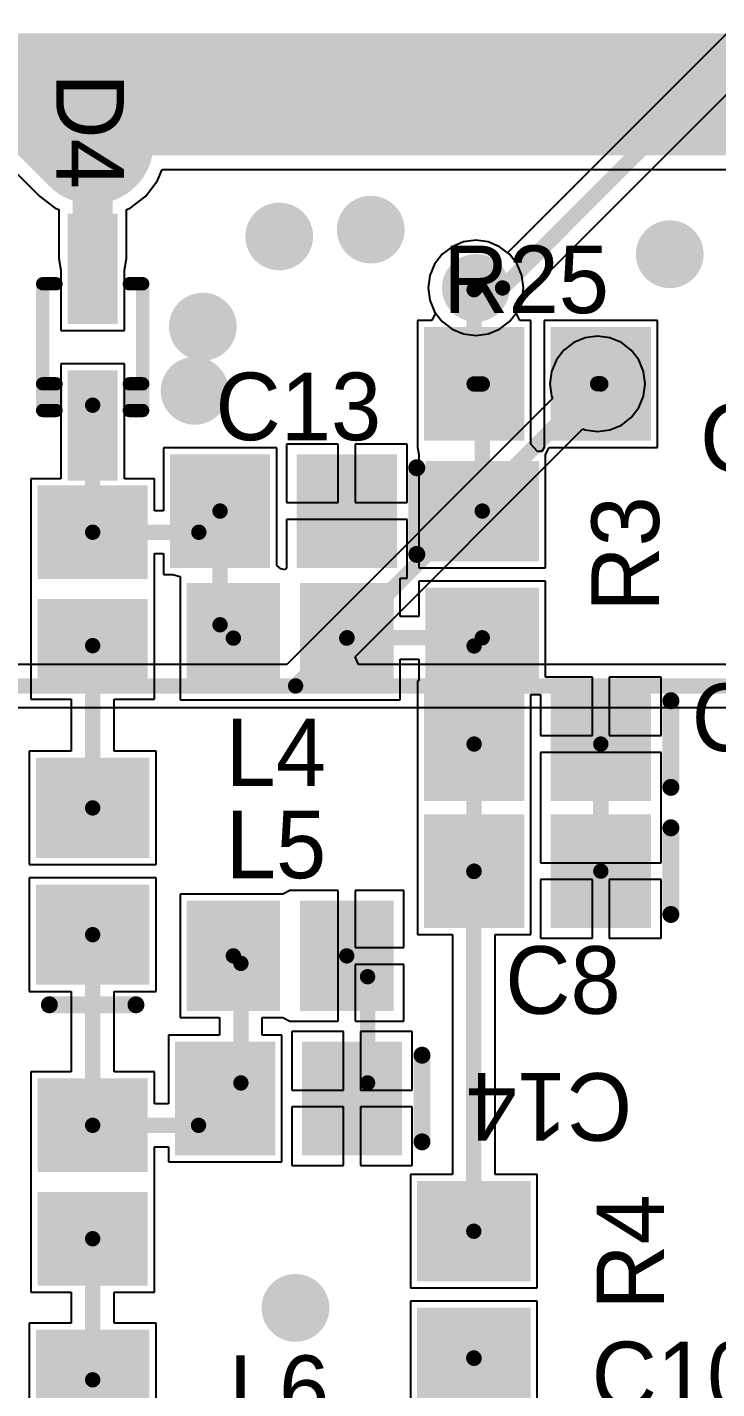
# Model space of a CAD drawing. Header units: millimetres. Extents: x 0 to 7.36, y -3.03 to 0.
# Drawn here: x 2.053 to 2.46, y -2.351 to -1.548 of the extents above; entities that cross this region are included whole.
import ezdxf

# ---------------------------------------------------------------- set-up
doc = ezdxf.new("R2010")
doc.units = ezdxf.units.MM
doc.header["$MEASUREMENT"] = 0
for name, color, linetype in [('BottomLayer', 5, 'Continuous'), ('MultiLayer', 9, 'Continuous'), ('TopLayer', 1, 'Continuous'), ('TopOverlay', 2, 'Continuous'), ('TopPaste', 8, 'Continuous'), ('TopSolder', 216, 'Continuous'), ('ViaHoleLayer', 16, 'Continuous')]:
    doc.layers.add(name, color=color, linetype=linetype)

# ---------------------------------------------------------------- blocks, each defined once
blk = doc.blocks.new('IND_0805_100')
at = {"layer": 'TopLayer'}
for points in [[(-0.05709, -0.02854), (-0.00984, -0.02854), (-0.05709, 0.02854), (-0.00984, 0.02854)], [(0.00984, -0.02854), (0.05709, -0.02854), (0.00984, 0.02854), (0.05709, 0.02854)]]:
    blk.add_solid(points, dxfattribs=at)
at = {"layer": 'TopPaste'}
for points in [[(-0.05709, -0.02854), (-0.00984, -0.02854), (-0.05709, 0.02854), (-0.00984, 0.02854)], [(0.00984, -0.02854), (0.05709, -0.02854), (0.00984, 0.02854), (0.05709, 0.02854)]]:
    blk.add_solid(points, dxfattribs=at)
at = {"layer": 'TopSolder'}
for points in [[(-0.06109, -0.03254), (-0.00584, -0.03254), (-0.06109, 0.03254), (-0.00584, 0.03254)], [(0.00584, -0.03254), (0.06109, -0.03254), (0.00584, 0.03254), (0.06109, 0.03254)]]:
    blk.add_solid(points, dxfattribs=at)
blk = doc.blocks.new('CAP_0805_104')
at = {"layer": 'TopLayer'}
for points in [[(-0.05511, -0.02953), (-0.00393, -0.02953), (-0.05511, 0.02953), (-0.00393, 0.02953)], [(0.0197, -0.02953), (0.07088, -0.02953), (0.0197, 0.02953), (0.07088, 0.02953)]]:
    blk.add_solid(points, dxfattribs=at)
at = {"layer": 'TopOverlay', "const_width": 0.01}
blk.add_lwpolyline([(-0.07088, 0.02557), (-0.07088, -0.02557)], dxfattribs=at)
at = {"layer": 'TopOverlay', "const_width": 0.005}
for points in [[(-0.07338, 0.02557, 1), (-0.06838, 0.02557, 1)], [(-0.07338, -0.02557, 1), (-0.06838, -0.02557, 1)]]:
    blk.add_lwpolyline(points, format="xyb", close=True, dxfattribs=at)
at = {"layer": 'TopPaste'}
for points in [[(-0.05511, -0.02953), (-0.00393, -0.02953), (-0.05511, 0.02953), (-0.00393, 0.02953)], [(0.0197, -0.02953), (0.07088, -0.02953), (0.0197, 0.02953), (0.07088, 0.02953)]]:
    blk.add_solid(points, dxfattribs=at)
at = {"layer": 'TopSolder'}
for points in [[(-0.05911, -0.03353), (0.00007, -0.03353), (-0.05911, 0.03353), (0.00007, 0.03353)], [(0.0157, -0.03353), (0.07488, -0.03353), (0.0157, 0.03353), (0.07488, 0.03353)]]:
    blk.add_solid(points, dxfattribs=at)
blk = doc.blocks.new('CAP_0805_172')
at = {"layer": 'TopLayer'}
for points in [[(-0.05511, -0.02953), (-0.00393, -0.02953), (-0.05511, 0.02953), (-0.00393, 0.02953)], [(0.0197, -0.02953), (0.07088, -0.02953), (0.0197, 0.02953), (0.07088, 0.02953)]]:
    blk.add_solid(points, dxfattribs=at)
at = {"layer": 'TopOverlay', "const_width": 0.01}
blk.add_lwpolyline([(-0.07088, 0.02557), (-0.07088, -0.02557)], dxfattribs=at)
at = {"layer": 'TopOverlay', "const_width": 0.005}
for points in [[(-0.07338, 0.02557, 1), (-0.06838, 0.02557, 1)], [(-0.07338, -0.02557, 1), (-0.06838, -0.02557, 1)]]:
    blk.add_lwpolyline(points, format="xyb", close=True, dxfattribs=at)
at = {"layer": 'TopPaste'}
for points in [[(-0.05511, -0.02953), (-0.00393, -0.02953), (-0.05511, 0.02953), (-0.00393, 0.02953)], [(0.0197, -0.02953), (0.07088, -0.02953), (0.0197, 0.02953), (0.07088, 0.02953)]]:
    blk.add_solid(points, dxfattribs=at)
at = {"layer": 'TopSolder'}
for points in [[(-0.05911, -0.03353), (0.00007, -0.03353), (-0.05911, 0.03353), (0.00007, 0.03353)], [(0.0157, -0.03353), (0.07488, -0.03353), (0.0157, 0.03353), (0.07488, 0.03353)]]:
    blk.add_solid(points, dxfattribs=at)
blk = doc.blocks.new('IND_0805_173')
at = {"layer": 'TopLayer'}
for points in [[(-0.05709, -0.02854), (-0.00984, -0.02854), (-0.05709, 0.02854), (-0.00984, 0.02854)], [(0.00984, -0.02854), (0.05709, -0.02854), (0.00984, 0.02854), (0.05709, 0.02854)]]:
    blk.add_solid(points, dxfattribs=at)
at = {"layer": 'TopPaste'}
for points in [[(-0.05709, -0.02854), (-0.00984, -0.02854), (-0.05709, 0.02854), (-0.00984, 0.02854)], [(0.00984, -0.02854), (0.05709, -0.02854), (0.00984, 0.02854), (0.05709, 0.02854)]]:
    blk.add_solid(points, dxfattribs=at)
at = {"layer": 'TopSolder'}
for points in [[(-0.06109, -0.03254), (-0.00584, -0.03254), (-0.06109, 0.03254), (-0.00584, 0.03254)], [(0.00584, -0.03254), (0.06109, -0.03254), (0.00584, 0.03254), (0.06109, 0.03254)]]:
    blk.add_solid(points, dxfattribs=at)
blk = doc.blocks.new('RES_0805_198')
at = {"layer": 'TopLayer'}
for points in [[(-0.06299, -0.02953), (-0.01181, -0.02953), (-0.06299, 0.02953), (-0.01181, 0.02953)], [(0.01181, -0.02953), (0.06299, -0.02953), (0.01181, 0.02953), (0.06299, 0.02953)]]:
    blk.add_solid(points, dxfattribs=at)
at = {"layer": 'TopPaste'}
for points in [[(-0.06299, -0.02953), (-0.01181, -0.02953), (-0.06299, 0.02953), (-0.01181, 0.02953)], [(0.01181, -0.02953), (0.06299, -0.02953), (0.01181, 0.02953), (0.06299, 0.02953)]]:
    blk.add_solid(points, dxfattribs=at)
at = {"layer": 'TopSolder'}
for points in [[(-0.06699, -0.03353), (-0.00781, -0.03353), (-0.06699, 0.03353), (-0.00781, 0.03353)], [(0.00781, -0.03353), (0.06699, -0.03353), (0.00781, 0.03353), (0.06699, 0.03353)]]:
    blk.add_solid(points, dxfattribs=at)
blk = doc.blocks.new('SOD_323_199')
at = {"layer": 'TopLayer'}
for points in [[(-0.0748, -0.01083), (-0.01772, -0.01083), (-0.0748, 0.01083), (-0.01772, 0.01083)], [(0.01772, -0.01083), (0.0748, -0.01083), (0.01772, 0.01083), (0.0748, 0.01083)]]:
    blk.add_solid(points, dxfattribs=at)
at = {"layer": 'TopOverlay', "const_width": 0.00787}
for points in [[(0.0374, 0.02953), (-0.0374, 0.02953)], [(-0.0374, 0.02165), (-0.0374, 0.02953)], [(0.02165, 0.02165), (0.02165, 0.02953)], [(0.0374, 0.02165), (0.0374, 0.02953)], [(0.0374, 0.02165), (0.02165, 0.02165)], [(-0.0374, -0.02953), (-0.0374, -0.02165)], [(0.0374, -0.02165), (0.02165, -0.02165)], [(0.02165, -0.02953), (0.02165, -0.02165)], [(0.0374, -0.02953), (0.0374, -0.02165)], [(0.0374, -0.02953), (-0.0374, -0.02953)]]:
    blk.add_lwpolyline(points, dxfattribs=at)
at = {"layer": 'TopOverlay', "const_width": 0.00394}
for points in [[(-0.03937, 0.02953, 1), (-0.03543, 0.02953, 1)], [(-0.03937, 0.02953, 1), (-0.03543, 0.02953, 1)], [(0.01969, 0.02953, 1), (0.02362, 0.02953, 1)], [(0.03543, 0.02953, 1), (0.03937, 0.02953, 1)], [(0.03543, 0.02953, 1), (0.03937, 0.02953, 1)], [(-0.03937, 0.02165, 1), (-0.03543, 0.02165, 1)], [(0.01969, 0.02165, 1), (0.02362, 0.02165, 1)], [(0.01969, 0.02165, 1), (0.02362, 0.02165, 1)], [(0.03543, 0.02165, 1), (0.03937, 0.02165, 1)], [(0.03543, 0.02165, 1), (0.03937, 0.02165, 1)], [(-0.03937, -0.02165, 1), (-0.03543, -0.02165, 1)], [(0.01969, -0.02165, 1), (0.02362, -0.02165, 1)], [(0.01969, -0.02165, 1), (0.02362, -0.02165, 1)], [(0.03543, -0.02165, 1), (0.03937, -0.02165, 1)], [(0.03543, -0.02165, 1), (0.03937, -0.02165, 1)], [(-0.03937, -0.02953, 1), (-0.03543, -0.02953, 1)], [(-0.03937, -0.02953, 1), (-0.03543, -0.02953, 1)], [(0.01969, -0.02953, 1), (0.02362, -0.02953, 1)], [(0.03543, -0.02953, 1), (0.03937, -0.02953, 1)], [(0.03543, -0.02953, 1), (0.03937, -0.02953, 1)]]:
    blk.add_lwpolyline(points, format="xyb", close=True, dxfattribs=at)
at = {"layer": 'TopPaste'}
for points in [[(-0.0748, -0.01083), (-0.01772, -0.01083), (-0.0748, 0.01083), (-0.01772, 0.01083)], [(0.01772, -0.01083), (0.0748, -0.01083), (0.01772, 0.01083), (0.0748, 0.01083)]]:
    blk.add_solid(points, dxfattribs=at)
at = {"layer": 'TopSolder'}
for points in [[(-0.0788, -0.01483), (-0.01372, -0.01483), (-0.0788, 0.01483), (-0.01372, 0.01483)], [(0.01372, -0.01483), (0.0788, -0.01483), (0.01372, 0.01483), (0.0788, 0.01483)]]:
    blk.add_solid(points, dxfattribs=at)
blk = doc.blocks.new('RES_0805_229')
at = {"layer": 'TopLayer'}
for points in [[(-0.06299, -0.02953), (-0.01181, -0.02953), (-0.06299, 0.02953), (-0.01181, 0.02953)], [(0.01181, -0.02953), (0.06299, -0.02953), (0.01181, 0.02953), (0.06299, 0.02953)]]:
    blk.add_solid(points, dxfattribs=at)
at = {"layer": 'TopPaste'}
for points in [[(-0.06299, -0.02953), (-0.01181, -0.02953), (-0.06299, 0.02953), (-0.01181, 0.02953)], [(0.01181, -0.02953), (0.06299, -0.02953), (0.01181, 0.02953), (0.06299, 0.02953)]]:
    blk.add_solid(points, dxfattribs=at)
at = {"layer": 'TopSolder'}
for points in [[(-0.06699, -0.03353), (-0.00781, -0.03353), (-0.06699, 0.03353), (-0.00781, 0.03353)], [(0.00781, -0.03353), (0.06699, -0.03353), (0.00781, 0.03353), (0.06699, 0.03353)]]:
    blk.add_solid(points, dxfattribs=at)
blk = doc.blocks.new('CAP_0805_231')
at = {"layer": 'TopLayer'}
for points in [[(-0.05511, -0.02953), (-0.00393, -0.02953), (-0.05511, 0.02953), (-0.00393, 0.02953)], [(0.0197, -0.02953), (0.07088, -0.02953), (0.0197, 0.02953), (0.07088, 0.02953)]]:
    blk.add_solid(points, dxfattribs=at)
at = {"layer": 'TopOverlay', "const_width": 0.01}
blk.add_lwpolyline([(-0.07088, 0.02557), (-0.07088, -0.02557)], dxfattribs=at)
at = {"layer": 'TopOverlay', "const_width": 0.005}
for points in [[(-0.07338, 0.02557, 1), (-0.06838, 0.02557, 1)], [(-0.07338, -0.02557, 1), (-0.06838, -0.02557, 1)]]:
    blk.add_lwpolyline(points, format="xyb", close=True, dxfattribs=at)
at = {"layer": 'TopPaste'}
for points in [[(-0.05511, -0.02953), (-0.00393, -0.02953), (-0.05511, 0.02953), (-0.00393, 0.02953)], [(0.0197, -0.02953), (0.07088, -0.02953), (0.0197, 0.02953), (0.07088, 0.02953)]]:
    blk.add_solid(points, dxfattribs=at)
at = {"layer": 'TopSolder'}
for points in [[(-0.05911, -0.03353), (0.00007, -0.03353), (-0.05911, 0.03353), (0.00007, 0.03353)], [(0.0157, -0.03353), (0.07488, -0.03353), (0.0157, 0.03353), (0.07488, 0.03353)]]:
    blk.add_solid(points, dxfattribs=at)
blk = doc.blocks.new('IND_0805_234')
at = {"layer": 'TopLayer'}
for points in [[(-0.05709, -0.02854), (-0.00984, -0.02854), (-0.05709, 0.02854), (-0.00984, 0.02854)], [(0.00984, -0.02854), (0.05709, -0.02854), (0.00984, 0.02854), (0.05709, 0.02854)]]:
    blk.add_solid(points, dxfattribs=at)
at = {"layer": 'TopPaste'}
for points in [[(-0.05709, -0.02854), (-0.00984, -0.02854), (-0.05709, 0.02854), (-0.00984, 0.02854)], [(0.00984, -0.02854), (0.05709, -0.02854), (0.00984, 0.02854), (0.05709, 0.02854)]]:
    blk.add_solid(points, dxfattribs=at)
at = {"layer": 'TopSolder'}
for points in [[(-0.06109, -0.03254), (-0.00584, -0.03254), (-0.06109, 0.03254), (-0.00584, 0.03254)], [(0.00584, -0.03254), (0.06109, -0.03254), (0.00584, 0.03254), (0.06109, 0.03254)]]:
    blk.add_solid(points, dxfattribs=at)
blk = doc.blocks.new('IND_0805_235')
at = {"layer": 'TopLayer'}
for points in [[(-0.05709, -0.02854), (-0.00984, -0.02854), (-0.05709, 0.02854), (-0.00984, 0.02854)], [(0.00984, -0.02854), (0.05709, -0.02854), (0.00984, 0.02854), (0.05709, 0.02854)]]:
    blk.add_solid(points, dxfattribs=at)
at = {"layer": 'TopPaste'}
for points in [[(-0.05709, -0.02854), (-0.00984, -0.02854), (-0.05709, 0.02854), (-0.00984, 0.02854)], [(0.00984, -0.02854), (0.05709, -0.02854), (0.00984, 0.02854), (0.05709, 0.02854)]]:
    blk.add_solid(points, dxfattribs=at)
at = {"layer": 'TopSolder'}
for points in [[(-0.06109, -0.03254), (-0.00584, -0.03254), (-0.06109, 0.03254), (-0.00584, 0.03254)], [(0.00584, -0.03254), (0.06109, -0.03254), (0.00584, 0.03254), (0.06109, 0.03254)]]:
    blk.add_solid(points, dxfattribs=at)
blk = doc.blocks.new('RES_0805_274')
at = {"layer": 'TopLayer'}
for points in [[(-0.06299, -0.02953), (-0.01181, -0.02953), (-0.06299, 0.02953), (-0.01181, 0.02953)], [(0.01181, -0.02953), (0.06299, -0.02953), (0.01181, 0.02953), (0.06299, 0.02953)]]:
    blk.add_solid(points, dxfattribs=at)
at = {"layer": 'TopPaste'}
for points in [[(-0.06299, -0.02953), (-0.01181, -0.02953), (-0.06299, 0.02953), (-0.01181, 0.02953)], [(0.01181, -0.02953), (0.06299, -0.02953), (0.01181, 0.02953), (0.06299, 0.02953)]]:
    blk.add_solid(points, dxfattribs=at)
at = {"layer": 'TopSolder'}
for points in [[(-0.06699, -0.03353), (-0.00781, -0.03353), (-0.06699, 0.03353), (-0.00781, 0.03353)], [(0.00781, -0.03353), (0.06699, -0.03353), (0.00781, 0.03353), (0.06699, 0.03353)]]:
    blk.add_solid(points, dxfattribs=at)
blk = doc.blocks.new('CAP_0805_275')
at = {"layer": 'TopLayer'}
for points in [[(-0.05511, -0.02953), (-0.00393, -0.02953), (-0.05511, 0.02953), (-0.00393, 0.02953)], [(0.0197, -0.02953), (0.07088, -0.02953), (0.0197, 0.02953), (0.07088, 0.02953)]]:
    blk.add_solid(points, dxfattribs=at)
at = {"layer": 'TopOverlay', "const_width": 0.01}
blk.add_lwpolyline([(-0.07088, 0.02557), (-0.07088, -0.02557)], dxfattribs=at)
at = {"layer": 'TopOverlay', "const_width": 0.005}
for points in [[(-0.07338, 0.02557, 1), (-0.06838, 0.02557, 1)], [(-0.07338, -0.02557, 1), (-0.06838, -0.02557, 1)]]:
    blk.add_lwpolyline(points, format="xyb", close=True, dxfattribs=at)
at = {"layer": 'TopPaste'}
for points in [[(-0.05511, -0.02953), (-0.00393, -0.02953), (-0.05511, 0.02953), (-0.00393, 0.02953)], [(0.0197, -0.02953), (0.07088, -0.02953), (0.0197, 0.02953), (0.07088, 0.02953)]]:
    blk.add_solid(points, dxfattribs=at)
at = {"layer": 'TopSolder'}
for points in [[(-0.05911, -0.03353), (0.00007, -0.03353), (-0.05911, 0.03353), (0.00007, 0.03353)], [(0.0157, -0.03353), (0.07488, -0.03353), (0.0157, 0.03353), (0.07488, 0.03353)]]:
    blk.add_solid(points, dxfattribs=at)
blk = doc.blocks.new('CAP_0805_277')
at = {"layer": 'TopLayer'}
for points in [[(-0.05511, -0.02953), (-0.00393, -0.02953), (-0.05511, 0.02953), (-0.00393, 0.02953)], [(0.0197, -0.02953), (0.07088, -0.02953), (0.0197, 0.02953), (0.07088, 0.02953)]]:
    blk.add_solid(points, dxfattribs=at)
at = {"layer": 'TopOverlay', "const_width": 0.01}
blk.add_lwpolyline([(-0.07088, 0.02557), (-0.07088, -0.02557)], dxfattribs=at)
at = {"layer": 'TopOverlay', "const_width": 0.005}
for points in [[(-0.07338, 0.02557, 1), (-0.06838, 0.02557, 1)], [(-0.07338, -0.02557, 1), (-0.06838, -0.02557, 1)]]:
    blk.add_lwpolyline(points, format="xyb", close=True, dxfattribs=at)
at = {"layer": 'TopPaste'}
for points in [[(-0.05511, -0.02953), (-0.00393, -0.02953), (-0.05511, 0.02953), (-0.00393, 0.02953)], [(0.0197, -0.02953), (0.07088, -0.02953), (0.0197, 0.02953), (0.07088, 0.02953)]]:
    blk.add_solid(points, dxfattribs=at)
at = {"layer": 'TopSolder'}
for points in [[(-0.05911, -0.03353), (0.00007, -0.03353), (-0.05911, 0.03353), (0.00007, 0.03353)], [(0.0157, -0.03353), (0.07488, -0.03353), (0.0157, 0.03353), (0.07488, 0.03353)]]:
    blk.add_solid(points, dxfattribs=at)
blk = doc.blocks.new('CAP_0805_278')
at = {"layer": 'TopLayer'}
for points in [[(-0.05511, -0.02953), (-0.00393, -0.02953), (-0.05511, 0.02953), (-0.00393, 0.02953)], [(0.0197, -0.02953), (0.07088, -0.02953), (0.0197, 0.02953), (0.07088, 0.02953)]]:
    blk.add_solid(points, dxfattribs=at)
at = {"layer": 'TopOverlay', "const_width": 0.01}
blk.add_lwpolyline([(-0.07088, 0.02557), (-0.07088, -0.02557)], dxfattribs=at)
at = {"layer": 'TopOverlay', "const_width": 0.005}
for points in [[(-0.07338, 0.02557, 1), (-0.06838, 0.02557, 1)], [(-0.07338, -0.02557, 1), (-0.06838, -0.02557, 1)]]:
    blk.add_lwpolyline(points, format="xyb", close=True, dxfattribs=at)
at = {"layer": 'TopPaste'}
for points in [[(-0.05511, -0.02953), (-0.00393, -0.02953), (-0.05511, 0.02953), (-0.00393, 0.02953)], [(0.0197, -0.02953), (0.07088, -0.02953), (0.0197, 0.02953), (0.07088, 0.02953)]]:
    blk.add_solid(points, dxfattribs=at)
at = {"layer": 'TopSolder'}
for points in [[(-0.05911, -0.03353), (0.00007, -0.03353), (-0.05911, 0.03353), (0.00007, 0.03353)], [(0.0157, -0.03353), (0.07488, -0.03353), (0.0157, 0.03353), (0.07488, 0.03353)]]:
    blk.add_solid(points, dxfattribs=at)

msp = doc.modelspace()

# ---------------------------------------------------------------- linework, layer by layer
at = {"layer": 'BottomLayer'}
for p, q in [((2.49876, -1.51842), (2.33632, -1.68085)), ((2.34492, -1.70801), (2.51664, -1.5363)), ((2.30359, -1.6773), (2.29777, -1.68177)), ((2.31037, -1.67449), (2.30359, -1.6773)), ((2.31765, -1.67354), (2.31037, -1.67449)), ((2.32492, -1.67449), (2.31765, -1.67354)), ((2.3317, -1.6773), (2.32492, -1.67449)), ((2.33632, -1.68085), (2.3317, -1.6773)), ((2.29777, -1.68177), (2.2933, -1.68759)), ((2.29049, -1.69437), (2.28953, -1.70165)), ((2.2933, -1.68759), (2.29049, -1.69437)), ((2.28953, -1.70165), (2.29049, -1.70893)), ((2.29049, -1.70893), (2.2933, -1.71571)), ((2.34199, -1.71571), (2.3448, -1.70893)), ((2.3448, -1.70893), (2.34492, -1.70801)), ((2.2933, -1.71571), (2.29777, -1.72153)), ((2.33753, -1.72153), (2.34199, -1.71571)), ((2.29777, -1.72153), (2.30359, -1.726)), ((2.30359, -1.726), (2.31037, -1.72881)), ((2.32492, -1.72881), (2.3317, -1.726)), ((2.3317, -1.726), (2.33753, -1.72153)), ((2.31037, -1.72881), (2.31765, -1.72976)), ((2.31765, -1.72976), (2.32492, -1.72881)), ((2.37548, -1.73386), (2.36966, -1.73833)), ((2.38226, -1.73105), (2.37548, -1.73386)), ((2.38954, -1.73009), (2.38226, -1.73105)), ((2.39681, -1.73105), (2.38954, -1.73009)), ((2.40359, -1.73386), (2.39681, -1.73105)), ((2.40942, -1.73833), (2.40359, -1.73386)), ((2.36966, -1.73833), (2.36519, -1.74415)), ((2.41388, -1.74415), (2.40942, -1.73833)), ((2.36238, -1.75093), (2.36142, -1.75821)), ((2.36519, -1.74415), (2.36238, -1.75093)), ((2.41669, -1.75093), (2.41388, -1.74415)), ((2.41765, -1.75821), (2.41669, -1.75093)), ((2.36142, -1.75821), (2.36238, -1.76549)), ((2.41669, -1.76549), (2.41765, -1.75821)), ((2.36296, -1.7669), (2.20601, -1.92386)), ((2.36238, -1.76549), (2.36296, -1.7669)), ((2.41388, -1.77227), (2.41669, -1.76549)), ((2.40942, -1.77809), (2.41388, -1.77227)), ((2.39681, -1.78537), (2.40359, -1.78256)), ((2.40359, -1.78256), (2.40942, -1.77809)), ((2.24639, -1.91924), (2.38085, -1.78478)), ((2.38085, -1.78478), (2.38226, -1.78537)), ((2.38226, -1.78537), (2.38954, -1.78632)), ((2.38954, -1.78632), (2.39681, -1.78537)), ((2.2483, -1.92386), (2.24639, -1.91924)), ((2.20601, -1.92386), (1.75559, -1.92386)), ((2.71898, -1.92386), (2.2483, -1.92386)), ((1.11364, -1.94914), (4.62336, -1.94914))]:
    msp.add_line(p, q, dxfattribs=at)
at = {"layer": 'BottomLayer', "const_width": 0.00906}
for points in [[(2.33341, -1.70165), (2.52533, -1.50973)], [(2.31765, -1.70165), (2.33341, -1.70165)], [(2.21124, -1.9365), (2.38954, -1.75821)], [(1.0887, -1.9365), (4.62336, -1.9365)], [(1.0887, -1.9365), (4.20037, -1.9365)], [(1.0887, -1.9365), (3.71059, -1.9365)], [(1.0887, -1.9365), (3.2075, -1.9365)], [(1.0887, -1.9365), (2.72422, -1.9365)], [(1.0887, -1.9365), (2.21124, -1.9365)]]:
    msp.add_lwpolyline(points, dxfattribs=at)
at = {"layer": 'BottomLayer'}
for points, const_width in [([(2.19161, -1.67127, 1), (2.21161, -1.67127, 1)], 0.02), ([(2.24561, -1.66724, 1), (2.26561, -1.66724, 1)], 0.02), ([(2.42213, -1.68175, 1), (2.44213, -1.68175, 1)], 0.02), ([(2.30765, -1.70165, 1), (2.32765, -1.70165, 1)], 0.02), ([(2.31538, -1.70165, 1), (2.31991, -1.70165, 1)], 0.00453), ([(2.33114, -1.70165, 1), (2.33567, -1.70165, 1)], 0.00453), ([(2.33114, -1.70165, 1), (2.33567, -1.70165, 1)], 0.00453), ([(2.14647, -1.72447, 1), (2.16647, -1.72447, 1)], 0.02), ([(2.14163, -1.76235, 1), (2.16163, -1.76235, 1)], 0.02), ([(2.37954, -1.75821, 1), (2.39954, -1.75821, 1)], 0.02), ([(2.38727, -1.75821, 1), (2.3918, -1.75821, 1)], 0.00453), ([(2.20898, -1.9365, 1), (2.21351, -1.9365, 1)], 0.00453), ([(2.20898, -1.9365, 1), (2.21351, -1.9365, 1)], 0.00453), ([(2.20117, -2.30356, 1), (2.22117, -2.30356, 1)], 0.02)]:
    msp.add_lwpolyline(points, format="xyb", close=True, dxfattribs=dict(at, const_width=const_width))
at = {"layer": 'MultiLayer', "const_width": 0.02}
for points in [[(2.19161, -1.67127, 1), (2.21161, -1.67127, 1)], [(2.24561, -1.66724, 1), (2.26561, -1.66724, 1)], [(2.42213, -1.68175, 1), (2.44213, -1.68175, 1)], [(2.30765, -1.70165, 1), (2.32765, -1.70165, 1)], [(2.14647, -1.72447, 1), (2.16647, -1.72447, 1)], [(2.14163, -1.76235, 1), (2.16163, -1.76235, 1)], [(2.37954, -1.75821, 1), (2.39954, -1.75821, 1)], [(2.20117, -2.30356, 1), (2.22117, -2.30356, 1)]]:
    msp.add_lwpolyline(points, format="xyb", close=True, dxfattribs=at)
at = {"layer": 'TopLayer'}
for p, q in [((2.04434, -1.63167), (2.06013, -1.64747)), ((2.12274, -1.64747), (2.12978, -1.6383)), ((2.12978, -1.6383), (2.13253, -1.63167)), ((2.13253, -1.63167), (2.55968, -1.63167)), ((2.06013, -1.64747), (2.0693, -1.6545)), ((2.0693, -1.6545), (2.07137, -1.65536)), ((2.11151, -1.65536), (2.11357, -1.65451)), ((2.11357, -1.65451), (2.12274, -1.64747)), ((2.07137, -1.65536), (2.07137, -1.68421)), ((2.11151, -1.68421), (2.11151, -1.65536)), ((2.30359, -1.6773), (2.29777, -1.68177)), ((2.31037, -1.67449), (2.30359, -1.6773)), ((2.31765, -1.67354), (2.31037, -1.67449)), ((2.32492, -1.67449), (2.31765, -1.67354)), ((2.3317, -1.6773), (2.32492, -1.67449)), ((2.33753, -1.68177), (2.3317, -1.6773)), ((2.07137, -1.68421), (2.07274, -1.6911)), ((2.11014, -1.6911), (2.11151, -1.68421)), ((2.29777, -1.68177), (2.2933, -1.68759)), ((2.34199, -1.68759), (2.33753, -1.68177)), ((2.07274, -1.6911), (2.07274, -1.72673)), ((2.11014, -1.72673), (2.11014, -1.6911)), ((2.29049, -1.69437), (2.28953, -1.70165)), ((2.2933, -1.68759), (2.29049, -1.69437)), ((2.3448, -1.69437), (2.34199, -1.68759)), ((2.34576, -1.70165), (2.3448, -1.69437)), ((2.28953, -1.70165), (2.29049, -1.70893)), ((2.3448, -1.70893), (2.34576, -1.70165)), ((2.29049, -1.70893), (2.2933, -1.71571)), ((2.34199, -1.71571), (2.3448, -1.70893)), ((2.29385, -1.71642), (2.29163, -1.72091)), ((2.2933, -1.71571), (2.29385, -1.71642)), ((2.34145, -1.71642), (2.34199, -1.71571)), ((2.34366, -1.72091), (2.34145, -1.71642)), ((2.07274, -1.72673), (2.11014, -1.72673)), ((2.29163, -1.72091), (2.28317, -1.72091)), ((2.28317, -1.72091), (2.28317, -1.7952)), ((2.3501, -1.72091), (2.34366, -1.72091)), ((2.3501, -1.79375), (2.3501, -1.72091)), ((2.4249, -1.72091), (2.35797, -1.72091)), ((2.35797, -1.72091), (2.35797, -1.79194)), ((2.4249, -1.79571), (2.4249, -1.72091)), ((2.11014, -1.74642), (2.07274, -1.74642)), ((2.07274, -1.74642), (2.07274, -1.81431)), ((2.11014, -1.81431), (2.11014, -1.74642)), ((2.2001, -1.79591), (2.13317, -1.79591)), ((2.13317, -1.79591), (2.13317, -1.83316)), ((2.2001, -1.86552), (2.2001, -1.79591)), ((2.23644, -1.79378), (2.20585, -1.79378)), ((2.20585, -1.79378), (2.20585, -1.82831)), ((2.23644, -1.82831), (2.23644, -1.79378)), ((2.27703, -1.79378), (2.24644, -1.79378)), ((2.24644, -1.79378), (2.24644, -1.82831)), ((2.27703, -1.82831), (2.27703, -1.79378)), ((2.28317, -1.7952), (2.28317, -1.79571)), ((2.28317, -1.79571), (2.28317, -1.79571)), ((2.28317, -1.79571), (2.28404, -1.79984)), ((2.28404, -1.79984), (2.28404, -1.79984)), ((2.28404, -1.79984), (2.28404, -1.86677)), ((2.35406, -1.79823), (2.3501, -1.79375)), ((2.3567, -1.79823), (2.35406, -1.79823)), ((2.35797, -1.79571), (2.3567, -1.79823)), ((2.35797, -1.79194), (2.35797, -1.79571)), ((2.35885, -1.79984), (2.36094, -1.79571)), ((2.35885, -1.80361), (2.35885, -1.79984)), ((2.36094, -1.79571), (2.36261, -1.79571)), ((2.36261, -1.79571), (2.36297, -1.79571)), ((2.36297, -1.79571), (2.4249, -1.79571)), ((2.35885, -1.86677), (2.35885, -1.80361)), ((2.07274, -1.81431), (2.05502, -1.81431)), ((2.05502, -1.81431), (2.05502, -1.87624)), ((2.12785, -1.81431), (2.11014, -1.81431)), ((2.12785, -1.83316), (2.12785, -1.81431)), ((2.20585, -1.82831), (2.23644, -1.82831)), ((2.24644, -1.82831), (2.27703, -1.82831)), ((2.13317, -1.83316), (2.12785, -1.83316)), ((2.24144, -1.83831), (2.20585, -1.83831)), ((2.20585, -1.83831), (2.20585, -1.86705)), ((2.27703, -1.83831), (2.24144, -1.83831)), ((2.27703, -1.87283), (2.27703, -1.83831)), ((2.12785, -1.87624), (2.12785, -1.85845)), ((2.12785, -1.85845), (2.13317, -1.85845)), ((2.13317, -1.85845), (2.13317, -1.87071)), ((2.13317, -1.87071), (2.1385, -1.87071)), ((2.1385, -1.87071), (2.14301, -1.87189)), ((2.14301, -1.87189), (2.14301, -1.94472)), ((2.20257, -1.86742), (2.2001, -1.86552)), ((2.2051, -1.86792), (2.20257, -1.86742)), ((2.20585, -1.86705), (2.2051, -1.86792)), ((2.28404, -1.86677), (2.35885, -1.86677)), ((2.05502, -1.87624), (2.05502, -1.8773)), ((2.05502, -1.8773), (2.05502, -1.88124)), ((2.12785, -1.8773), (2.12785, -1.87624)), ((2.12785, -1.88124), (2.12785, -1.8773)), ((2.27293, -1.89547), (2.27293, -1.87283)), ((2.27293, -1.87283), (2.27703, -1.87283)), ((2.35885, -1.87465), (2.28404, -1.87465)), ((2.28404, -1.87465), (2.28404, -1.89547)), ((2.35885, -1.93128), (2.35885, -1.87465)), ((2.05502, -1.88124), (2.05502, -1.8823)), ((2.05502, -1.8823), (2.05502, -1.94423)), ((2.12785, -1.8823), (2.12785, -1.88124)), ((2.12785, -1.94423), (2.12785, -1.8823)), ((2.28404, -1.89547), (2.27293, -1.89547)), ((2.27293, -1.94472), (2.27293, -1.92075)), ((2.27293, -1.92075), (2.28404, -1.92075)), ((2.28404, -1.92075), (2.28404, -1.93341)), ((2.28404, -1.93341), (2.28317, -1.93341)), ((2.28317, -1.93341), (2.28317, -2.00821)), ((2.38644, -1.93128), (2.35885, -1.93128)), ((2.38644, -1.96581), (2.38644, -1.93128)), ((2.42703, -1.93128), (2.39644, -1.93128)), ((2.39644, -1.93128), (2.39644, -1.96581)), ((2.42703, -1.96581), (2.42703, -1.93128)), ((2.05502, -1.94423), (2.07879, -1.94423)), ((2.07879, -1.94423), (2.07879, -1.97504)), ((2.10408, -1.97504), (2.10408, -1.94423)), ((2.10408, -1.94423), (2.12785, -1.94423)), ((2.3501, -2.00821), (2.3501, -1.94157)), ((2.3501, -1.94157), (2.35585, -1.94157)), ((2.35585, -1.94157), (2.35585, -1.96581)), ((2.14301, -1.94472), (2.206, -1.94472)), ((2.206, -1.94472), (2.206, -1.94472)), ((2.206, -1.94472), (2.20994, -1.94472)), ((2.20994, -1.94472), (2.20994, -1.94472)), ((2.20994, -1.94472), (2.27293, -1.94472)), ((2.35585, -1.96581), (2.38644, -1.96581)), ((2.39644, -1.96581), (2.42703, -1.96581)), ((2.07879, -1.97504), (2.05404, -1.97504)), ((2.05404, -1.97504), (2.05404, -2.04197)), ((2.12884, -1.97504), (2.10408, -1.97504)), ((2.12884, -2.04197), (2.12884, -1.97504)), ((2.39144, -1.97581), (2.35585, -1.97581)), ((2.35585, -1.97581), (2.35585, -2.01033)), ((2.42703, -1.97581), (2.39144, -1.97581)), ((2.42703, -2.01033), (2.42703, -1.97581)), ((2.28317, -2.00821), (2.28317, -2.00821)), ((2.28317, -2.00821), (2.28317, -2.00841)), ((2.28317, -2.00841), (2.28317, -2.00841)), ((2.28317, -2.00841), (2.28317, -2.08321)), ((2.3501, -2.00841), (2.3501, -2.00821)), ((2.3501, -2.00821), (2.3501, -2.00821)), ((2.3501, -2.08321), (2.3501, -2.00841)), ((2.3501, -2.00841), (2.3501, -2.00841)), ((2.35585, -2.01033), (2.35585, -2.04081)), ((2.42703, -2.04081), (2.42703, -2.01033)), ((2.35585, -2.04081), (2.39144, -2.04081)), ((2.39144, -2.04081), (2.42703, -2.04081)), ((2.05404, -2.04197), (2.12884, -2.04197)), ((2.12884, -2.04984), (2.05404, -2.04984)), ((2.05404, -2.04984), (2.05404, -2.11677)), ((2.12884, -2.11677), (2.12884, -2.04984)), ((2.38644, -2.05081), (2.35585, -2.05081)), ((2.35585, -2.05081), (2.35585, -2.08533)), ((2.38644, -2.08533), (2.38644, -2.05081)), ((2.42703, -2.05081), (2.39644, -2.05081)), ((2.39644, -2.05081), (2.39644, -2.08533)), ((2.42703, -2.08533), (2.42703, -2.05081)), ((2.20282, -2.05939), (2.14301, -2.05939)), ((2.14301, -2.05939), (2.14301, -2.13222)), ((2.2037, -2.05939), (2.20282, -2.05939)), ((2.20782, -2.05726), (2.2037, -2.05939)), ((2.23644, -2.05726), (2.20782, -2.05726)), ((2.23644, -2.09581), (2.23644, -2.05726)), ((2.27506, -2.05726), (2.24644, -2.05726)), ((2.24644, -2.05726), (2.24644, -2.09081)), ((2.27506, -2.09081), (2.27506, -2.05726)), ((2.28317, -2.08321), (2.30379, -2.08321)), ((2.30379, -2.08321), (2.30379, -2.22484)), ((2.32908, -2.22484), (2.32908, -2.08321)), ((2.32908, -2.08321), (2.3501, -2.08321)), ((2.35585, -2.08533), (2.38644, -2.08533)), ((2.39644, -2.08533), (2.42703, -2.08533)), ((2.23644, -2.13435), (2.23644, -2.09581)), ((2.24644, -2.09081), (2.27506, -2.09081)), ((2.27506, -2.10081), (2.24644, -2.10081)), ((2.24644, -2.10081), (2.24644, -2.13435)), ((2.27506, -2.13435), (2.27506, -2.10081)), ((2.05404, -2.11677), (2.07879, -2.11677)), ((2.07879, -2.11677), (2.07879, -2.16431)), ((2.10408, -2.16431), (2.10408, -2.11677)), ((2.10408, -2.11677), (2.12884, -2.11677)), ((2.14301, -2.13222), (2.16629, -2.13222)), ((2.16629, -2.13222), (2.16629, -2.1426)), ((2.19158, -2.1426), (2.19158, -2.13222)), ((2.19158, -2.13222), (2.2037, -2.13222)), ((2.2037, -2.13222), (2.20782, -2.13435)), ((2.20782, -2.13435), (2.21012, -2.13435)), ((2.21012, -2.13435), (2.23644, -2.13435)), ((2.24644, -2.13435), (2.27506, -2.13435)), ((2.16629, -2.1426), (2.13625, -2.1426)), ((2.13625, -2.1426), (2.13625, -2.18316)), ((2.20318, -2.1426), (2.19158, -2.1426)), ((2.20318, -2.2174), (2.20318, -2.1426)), ((2.23952, -2.14047), (2.20893, -2.14047)), ((2.20893, -2.14047), (2.20893, -2.175)), ((2.23952, -2.175), (2.23952, -2.14047)), ((2.28011, -2.14047), (2.24952, -2.14047)), ((2.24952, -2.14047), (2.24952, -2.175)), ((2.28011, -2.175), (2.28011, -2.14047)), ((2.07879, -2.16431), (2.05502, -2.16431)), ((2.05502, -2.16431), (2.05502, -2.22624)), ((2.12785, -2.16431), (2.10408, -2.16431)), ((2.12785, -2.18316), (2.12785, -2.16431)), ((2.20893, -2.175), (2.23952, -2.175)), ((2.24952, -2.175), (2.28011, -2.175)), ((2.13625, -2.18316), (2.12785, -2.18316)), ((2.23952, -2.185), (2.20893, -2.185)), ((2.20893, -2.185), (2.20893, -2.21953)), ((2.23952, -2.21953), (2.23952, -2.185)), ((2.28011, -2.185), (2.24952, -2.185)), ((2.24952, -2.185), (2.24952, -2.21953)), ((2.28011, -2.21953), (2.28011, -2.185)), ((2.12785, -2.22624), (2.12785, -2.20845)), ((2.12785, -2.20845), (2.13625, -2.20845)), ((2.13625, -2.20845), (2.13625, -2.2174)), ((2.13625, -2.2174), (2.20318, -2.2174)), ((2.20893, -2.21953), (2.23952, -2.21953)), ((2.24952, -2.21953), (2.28011, -2.21953)), ((2.30379, -2.22484), (2.27904, -2.22484)), ((2.27904, -2.22484), (2.27904, -2.29177)), ((2.35384, -2.22484), (2.32908, -2.22484)), ((2.35384, -2.29177), (2.35384, -2.22484)), ((2.05502, -2.22624), (2.05502, -2.2273)), ((2.05502, -2.2273), (2.05502, -2.23124)), ((2.05502, -2.23124), (2.05502, -2.2323)), ((2.05502, -2.2323), (2.05502, -2.29423)), ((2.12785, -2.2273), (2.12785, -2.22624)), ((2.12785, -2.23124), (2.12785, -2.2273)), ((2.12785, -2.2323), (2.12785, -2.23124)), ((2.12785, -2.29423), (2.12785, -2.2323)), ((2.05502, -2.29423), (2.07879, -2.29423)), ((2.07879, -2.29423), (2.07879, -2.31254)), ((2.10408, -2.31254), (2.10408, -2.29423)), ((2.10408, -2.29423), (2.12785, -2.29423)), ((2.27904, -2.29177), (2.35384, -2.29177)), ((2.35384, -2.29965), (2.27904, -2.29965)), ((2.27904, -2.29965), (2.27904, -2.36657)), ((2.35384, -2.36657), (2.35384, -2.29965)), ((2.07879, -2.31254), (2.05404, -2.31254)), ((2.05404, -2.31254), (2.05404, -2.37947)), ((2.12884, -2.31254), (2.10408, -2.31254)), ((2.12884, -2.37947), (2.12884, -2.31254))]:
    msp.add_line(p, q, dxfattribs=at)
for points, const_width in [([(1.69012, -1.5874), (2.06268, -1.5874)], 0.07205), ([(2.06268, -1.5874), (2.09144, -1.5874)], 0.07205), ([(2.06268, -1.5874), (2.09144, -1.61616)], 0.07205), ([(2.09144, -1.5874), (2.57802, -1.5874)], 0.07205), ([(2.09144, -1.68421), (2.09144, -1.61616)], 0.02362), ([(2.31663, -1.70266), (2.31765, -1.70165)], 0.00906), ([(2.31663, -1.75831), (2.31663, -1.70266)], 0.00906), ([(2.31663, -1.75831), (2.32144, -1.75831)], 0.00906), ([(2.32144, -1.83331), (2.32144, -1.75831)], 0.00906), ([(2.38954, -1.75821), (2.39134, -1.75821)], 0.00906), ([(2.39134, -1.75821), (2.39144, -1.75831)], 0.00906), ([(2.09144, -1.84581), (2.09144, -1.77083)], 0.00906), ([(2.15413, -1.84581), (2.16663, -1.83331)], 0.00906), ([(2.16663, -1.90043), (2.16663, -1.83331)], 0.00906), ([(2.09144, -1.84581), (2.15413, -1.84581)], 0.00906), ([(2.16663, -1.90043), (2.17451, -1.90831)], 0.00906), ([(2.24144, -1.90831), (2.24163, -1.90811)], 0.00906), ([(2.24163, -1.90811), (2.32144, -1.90811)], 0.00906), ([(2.31663, -1.91292), (2.32144, -1.90811)], 0.00906), ([(2.09144, -2.0085), (2.09144, -1.91274)], 0.00906), ([(2.31663, -1.97081), (2.31663, -1.91292)], 0.00906), ([(2.31663, -2.04581), (2.31663, -1.97081)], 0.00906), ([(2.39144, -2.04581), (2.39144, -1.97081)], 0.00906), ([(2.31644, -2.046), (2.31663, -2.04581)], 0.00906), ([(2.31644, -2.25831), (2.31644, -2.046)], 0.00906), ([(2.09144, -2.19581), (2.09144, -2.08331)], 0.00906), ([(2.17451, -2.09581), (2.17894, -2.10024)], 0.00906), ([(2.17894, -2.17081), (2.17894, -2.10024)], 0.00906), ([(2.24144, -2.09581), (2.25374, -2.10811)], 0.00906), ([(2.25374, -2.17081), (2.25374, -2.10811)], 0.00906), ([(2.15394, -2.19581), (2.17894, -2.17081)], 0.00906), ([(2.09144, -2.19581), (2.15394, -2.19581)], 0.00906), ([(2.09144, -2.346), (2.09144, -2.26274)], 0.00906), ([(2.31644, -2.33311), (2.31663, -2.33331)], 0.00906), ([(2.31663, -2.41717), (2.31663, -2.33331)], 0.00906)]:
    msp.add_lwpolyline(points, dxfattribs=dict(at, const_width=const_width))
for points, const_width in [([(2.04467, -1.5874, 1), (2.08069, -1.5874, 1)], 0.03602), ([(2.04467, -1.5874, 1), (2.08069, -1.5874, 1)], 0.03602), ([(2.04467, -1.5874, 1), (2.08069, -1.5874, 1)], 0.03602), ([(2.07343, -1.5874, 1), (2.10945, -1.5874, 1)], 0.03602), ([(2.07343, -1.5874, 1), (2.10945, -1.5874, 1)], 0.03602), ([(2.07343, -1.61616, 1), (2.10945, -1.61616, 1)], 0.03602), ([(2.08553, -1.61616, 1), (2.09734, -1.61616, 1)], 0.01181), ([(2.19161, -1.67127, 1), (2.21161, -1.67127, 1)], 0.02), ([(2.24561, -1.66724, 1), (2.26561, -1.66724, 1)], 0.02), ([(2.42213, -1.68175, 1), (2.44213, -1.68175, 1)], 0.02), ([(2.08553, -1.68421, 1), (2.09734, -1.68421, 1)], 0.01181), ([(2.30765, -1.70165, 1), (2.32765, -1.70165, 1)], 0.02), ([(2.31437, -1.70266, 1), (2.3189, -1.70266, 1)], 0.00453), ([(2.31437, -1.70266, 1), (2.3189, -1.70266, 1)], 0.00453), ([(2.31538, -1.70165, 1), (2.31991, -1.70165, 1)], 0.00453), ([(2.14647, -1.72447, 1), (2.16647, -1.72447, 1)], 0.02), ([(2.14163, -1.76235, 1), (2.16163, -1.76235, 1)], 0.02), ([(2.37954, -1.75821, 1), (2.39954, -1.75821, 1)], 0.02), ([(2.31437, -1.75831, 1), (2.3189, -1.75831, 1)], 0.00453), ([(2.31437, -1.75831, 1), (2.3189, -1.75831, 1)], 0.00453), ([(2.31918, -1.75831, 1), (2.32371, -1.75831, 1)], 0.00453), ([(2.31918, -1.75831, 1), (2.32371, -1.75831, 1)], 0.00453), ([(2.38727, -1.75821, 1), (2.3918, -1.75821, 1)], 0.00453), ([(2.38907, -1.75821, 1), (2.3936, -1.75821, 1)], 0.00453), ([(2.38907, -1.75821, 1), (2.3936, -1.75821, 1)], 0.00453), ([(2.38917, -1.75831, 1), (2.3937, -1.75831, 1)], 0.00453), ([(2.08917, -1.77083, 1), (2.0937, -1.77083, 1)], 0.00453), ([(2.16437, -1.83331, 1), (2.1689, -1.83331, 1)], 0.00453), ([(2.16437, -1.83331, 1), (2.1689, -1.83331, 1)], 0.00453), ([(2.31918, -1.83331, 1), (2.32371, -1.83331, 1)], 0.00453), ([(2.08917, -1.84581, 1), (2.0937, -1.84581, 1)], 0.00453), ([(2.08917, -1.84581, 1), (2.0937, -1.84581, 1)], 0.00453), ([(2.15187, -1.84581, 1), (2.1564, -1.84581, 1)], 0.00453), ([(2.15187, -1.84581, 1), (2.1564, -1.84581, 1)], 0.00453), ([(2.16437, -1.90043, 1), (2.1689, -1.90043, 1)], 0.00453), ([(2.16437, -1.90043, 1), (2.1689, -1.90043, 1)], 0.00453), ([(2.17224, -1.90831, 1), (2.17677, -1.90831, 1)], 0.00453), ([(2.23917, -1.90831, 1), (2.2437, -1.90831, 1)], 0.00453), ([(2.23937, -1.90811, 1), (2.2439, -1.90811, 1)], 0.00453), ([(2.23937, -1.90811, 1), (2.2439, -1.90811, 1)], 0.00453), ([(2.31918, -1.90811, 1), (2.32371, -1.90811, 1)], 0.00453), ([(2.31918, -1.90811, 1), (2.32371, -1.90811, 1)], 0.00453), ([(2.08917, -1.91274, 1), (2.0937, -1.91274, 1)], 0.00453), ([(2.31437, -1.91292, 1), (2.3189, -1.91292, 1)], 0.00453), ([(2.31437, -1.91292, 1), (2.3189, -1.91292, 1)], 0.00453), ([(2.31437, -1.97081, 1), (2.3189, -1.97081, 1)], 0.00453), ([(2.31437, -1.97081, 1), (2.3189, -1.97081, 1)], 0.00453), ([(2.38917, -1.97081, 1), (2.3937, -1.97081, 1)], 0.00453), ([(2.08917, -2.0085, 1), (2.0937, -2.0085, 1)], 0.00453), ([(2.31417, -2.046, 1), (2.3187, -2.046, 1)], 0.00453), ([(2.31417, -2.046, 1), (2.3187, -2.046, 1)], 0.00453), ([(2.31437, -2.04581, 1), (2.3189, -2.04581, 1)], 0.00453), ([(2.31437, -2.04581, 1), (2.3189, -2.04581, 1)], 0.00453), ([(2.38917, -2.04581, 1), (2.3937, -2.04581, 1)], 0.00453), ([(2.08917, -2.08331, 1), (2.0937, -2.08331, 1)], 0.00453), ([(2.17224, -2.09581, 1), (2.17677, -2.09581, 1)], 0.00453), ([(2.17667, -2.10024, 1), (2.1812, -2.10024, 1)], 0.00453), ([(2.17667, -2.10024, 1), (2.1812, -2.10024, 1)], 0.00453), ([(2.23917, -2.09581, 1), (2.2437, -2.09581, 1)], 0.00453), ([(2.25148, -2.10811, 1), (2.256, -2.10811, 1)], 0.00453), ([(2.25148, -2.10811, 1), (2.256, -2.10811, 1)], 0.00453), ([(2.17667, -2.17081, 1), (2.1812, -2.17081, 1)], 0.00453), ([(2.17667, -2.17081, 1), (2.1812, -2.17081, 1)], 0.00453), ([(2.25148, -2.17081, 1), (2.256, -2.17081, 1)], 0.00453), ([(2.08917, -2.19581, 1), (2.0937, -2.19581, 1)], 0.00453), ([(2.08917, -2.19581, 1), (2.0937, -2.19581, 1)], 0.00453), ([(2.15167, -2.19581, 1), (2.1562, -2.19581, 1)], 0.00453), ([(2.15167, -2.19581, 1), (2.1562, -2.19581, 1)], 0.00453), ([(2.31417, -2.25831, 1), (2.3187, -2.25831, 1)], 0.00453), ([(2.08917, -2.26274, 1), (2.0937, -2.26274, 1)], 0.00453), ([(2.20117, -2.30356, 1), (2.22117, -2.30356, 1)], 0.02), ([(2.31417, -2.33311, 1), (2.3187, -2.33311, 1)], 0.00453), ([(2.31437, -2.33331, 1), (2.3189, -2.33331, 1)], 0.00453), ([(2.31437, -2.33331, 1), (2.3189, -2.33331, 1)], 0.00453), ([(2.08917, -2.346, 1), (2.0937, -2.346, 1)], 0.00453)]:
    msp.add_lwpolyline(points, format="xyb", close=True, dxfattribs=dict(at, const_width=const_width))
at = {"layer": 'ViaHoleLayer', "const_width": 0.00956}
for points in [[(2.19683, -1.67127, 1), (2.20639, -1.67127, 1)], [(2.25083, -1.66724, 1), (2.26039, -1.66724, 1)], [(2.42735, -1.68175, 1), (2.43691, -1.68175, 1)], [(2.31287, -1.70165, 1), (2.32243, -1.70165, 1)], [(2.15169, -1.72447, 1), (2.16125, -1.72447, 1)], [(2.38476, -1.75821, 1), (2.39432, -1.75821, 1)], [(2.14685, -1.76235, 1), (2.15641, -1.76235, 1)], [(2.20638, -2.30356, 1), (2.21595, -2.30356, 1)]]:
    msp.add_lwpolyline(points, format="xyb", close=True, dxfattribs=at)

# ---------------------------------------------------------------- block references
for name, p, rotation in [('SOD_323_199', (2.09144, -1.73657), 270), ('RES_0805_274', (2.35404, -1.75831), 180), ('CAP_0805_172', (2.21192, -1.83331), 180), ('RES_0805_198', (2.32144, -1.87071), 270), ('IND_0805_235', (2.09144, -1.87927), 270), ('IND_0805_100', (2.20797, -1.90831), 180), ('CAP_0805_231', (2.36192, -1.97081), 180), ('CAP_0805_277', (2.09144, -2.05379), 90), ('CAP_0805_275', (2.36192, -2.04581), 180), ('IND_0805_173', (2.20797, -2.09581), 180), ('CAP_0805_104', (2.215, -2.18), 180), ('IND_0805_234', (2.09144, -2.22927), 270), ('RES_0805_229', (2.31644, -2.29571), 270), ('CAP_0805_278', (2.09144, -2.39129), 90)]:
    msp.add_blockref(name, p, dxfattribs=dict(rotation=rotation))

# ---------------------------------------------------------------- texts
at = {"layer": 'TopOverlay'}
for s, rotation, p in [('D4', 270, (2.07, -1.575)), ('R3', 90, (2.4258, -1.89275)), ('C14', 180, (2.41, -2.165)), ('R4', 90, (2.4288, -2.30469))]:
    msp.add_text(s, height=0.039894, rotation=rotation, dxfattribs=at).set_placement(p)
for s, p in [('R25', (2.29841, -1.71652)), ('C13', (2.16394, -1.79151)), ('C22', (2.45, -1.81)), ('C7', (2.445, -1.975)), ('L4', (2.16989, -1.99563)), ('L5', (2.17, -2.05)), ('C8', (2.335, -2.13)), ('C10', (2.38601, -2.36337)), ('L6', (2.17181, -2.37149))]:
    msp.add_text(s, height=0.039894, dxfattribs=at).set_placement(p)

doc.saveas('drawing.dxf')
